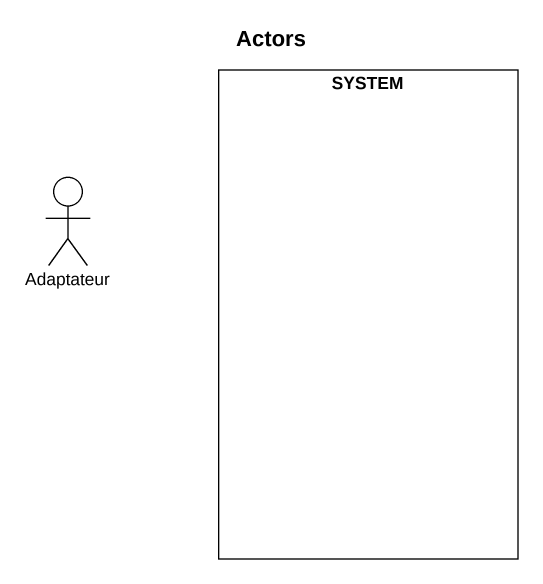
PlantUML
@startuml
title Actors
rectangle SYSTEM
actor Adaptateur
@enduml
